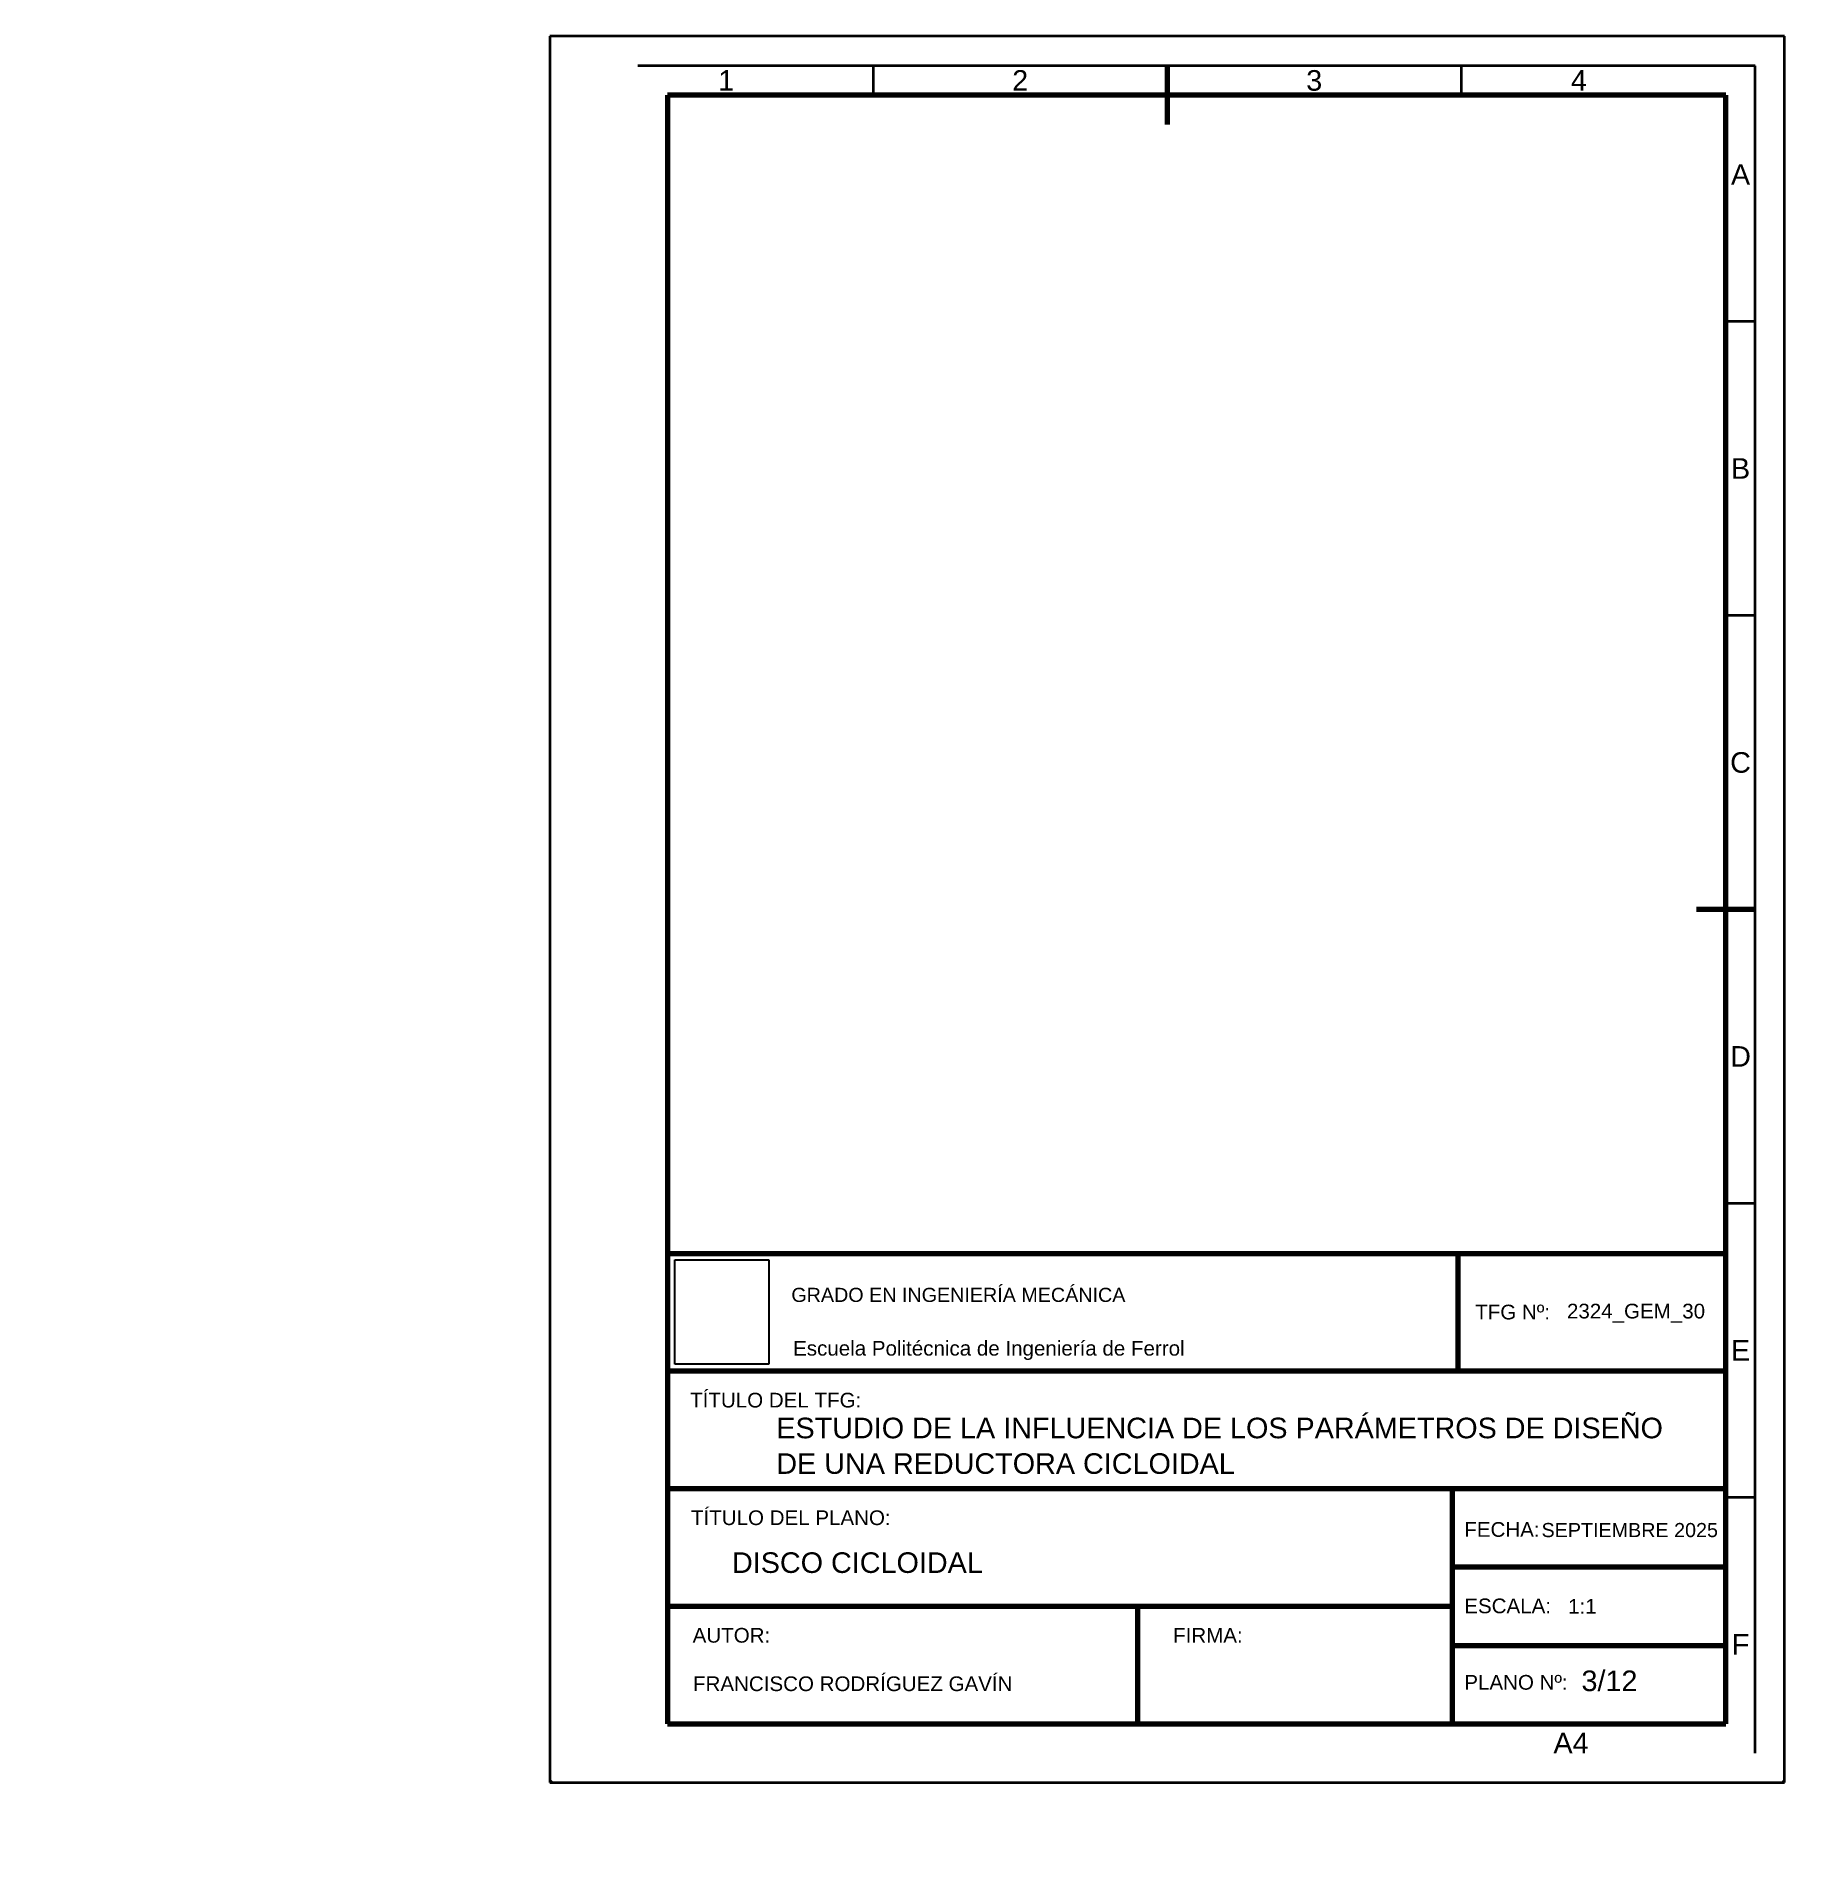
# Model space of a CAD drawing. Extents: x 160 to 457, y 31 to 340.
import ezdxf
from ezdxf.enums import TextEntityAlignment as Align

# ---------------------------------------------------------------- set-up
doc = ezdxf.new("R2010")
doc.units = 0
doc.header["$PDMODE"] = 1
doc.layers.get('0').update_dxf_attribs({"linetype": 'CONTINUOUS'})
doc.styles.add('ARIAL', font='arial.ttf')
picture_1 = doc.add_image_def('image1.jpg', size_in_pixel=(2605, 2887))

msp = doc.modelspace()

# ---------------------------------------------------------------- linework, layer by layer
at = {"lineweight": 35}
for p, q in [((247.31, 339.97), (247.31, 42.97)), ((457.31, 339.97), (247.31, 339.97)), ((457.31, 42.97), (457.31, 339.97)), ((452.31, 334.97), (262.31, 334.97)), ((302.31, 334.97), (302.31, 329.97)), ((402.31, 334.97), (402.31, 329.97)), ((452.31, 47.97), (452.31, 334.97)), ((452.31, 291.47), (447.31, 291.47)), ((452.31, 241.47), (447.31, 241.47)), ((452.31, 141.47), (447.31, 141.47)), ((452.31, 91.47), (447.31, 91.47)), ((247.31, 42.97), (457.31, 42.97))]:
    msp.add_line(p, q, dxfattribs=at)
at = {"lineweight": 70}
for p, q in [((352.31, 334.97), (352.31, 324.97)), ((447.31, 329.97), (267.31, 329.97)), ((267.31, 329.97), (267.31, 52.97)), ((447.31, 52.97), (447.31, 329.97)), ((452.31, 191.47), (442.31, 191.47)), ((267.31, 132.97), (447.31, 132.97)), ((401.73, 132.97), (401.73, 112.97)), ((267.31, 112.97), (447.31, 112.97)), ((267.31, 92.97), (447.31, 92.97)), ((400.83, 52.97), (400.83, 92.97)), ((400.83, 79.63), (447.31, 79.63)), ((267.31, 72.97), (400.83, 72.97)), ((347.31, 52.97), (347.31, 72.97)), ((400.83, 66.3), (447.31, 66.3)), ((267.31, 52.97), (447.31, 52.97))]:
    msp.add_line(p, q, dxfattribs=at)
for p, q in [((247.81, 42.97), (247.31, 43.47)), ((456.81, 42.97), (457.31, 43.47))]:
    msp.add_line(p, q)
for p in [(160, 57.54), (160, 50.87), (160, 50.87), (160, 44.2), (160, 37.54), (160, 37.54), (160, 30.87)]:
    msp.add_point(p)

# ---------------------------------------------------------------- texts
at = {"style": 'ARIAL'}
for s, p in [('1', (277.31, 332.47)), ('2', (327.31, 332.47)), ('3', (377.31, 332.47)), ('4', (422.31, 332.47)), ('A', (449.81, 316.47)), ('B', (449.81, 266.47)), ('C', (449.81, 216.47)), ('D', (449.81, 166.47)), ('E', (449.81, 116.47)), ('F', (449.81, 66.47)), ('A4', (420.98, 49.69))]:
    msp.add_text(s, height=3.5, dxfattribs=at).set_placement(p, align=Align.MIDDLE_CENTER)
for s, height, p in [('GRADO EN INGENIERÍA MECÁNICA', 2.4, (288.39, 124.71)), ('2324_GEM_30', 2.5, (420.29, 121.9)), ('Escuela Politécnica de Ingeniería de Ferrol', 2.5, (288.69, 115.58)), ('TÍTULO DEL TFG:', 2.5, (271.18, 106.76)), ('ESTUDIO DE LA INFLUENCIA DE LOS PARÁMETROS DE DISEÑO', 3.5, (285.84, 101.52)), ('DE UNA REDUCTORA CICLOIDAL', 3.5, (285.84, 95.47)), ('TÍTULO DEL PLANO:', 2.5, (271.32, 86.76)), ('FECHA: ', 2.5, (402.83, 84.76)), ('SEPTIEMBRE 2025', 2.4, (415.97, 84.71)), ('DISCO CICLOIDAL', 3.5, (278.3, 78.62)), ('ESCALA:', 2.5, (402.83, 71.76)), ('1:1', 2.5, (420.49, 71.69)), ('AUTOR:', 2.5, (271.61, 66.76)), ('FIRMA:', 2.5, (353.31, 66.76)), ('3/12', 3.5, (422.76, 58.52)), ('FRANCISCO RODRÍGUEZ GAVÍN', 2.5, (271.67, 58.52)), ('PLANO Nº: ', 2.5, (402.83, 58.76))]:
    msp.add_text(s, height=height, dxfattribs=at).set_placement(p)
msp.add_text('TFG Nº:', height=2.5, dxfattribs=at).set_placement((411.05, 121.74), align=Align.CENTER)

# ---------------------------------------------------------------- pictures from other files: only their frames are drawn
at = {"color": 7, "true_color": 0xffffff}
image = msp.add_image(picture_1, insert=(268.58, 114.14), size_in_units=(16, 17.73), dxfattribs=at)
image.dxf.flags = 7

doc.saveas('drawing.dxf')
